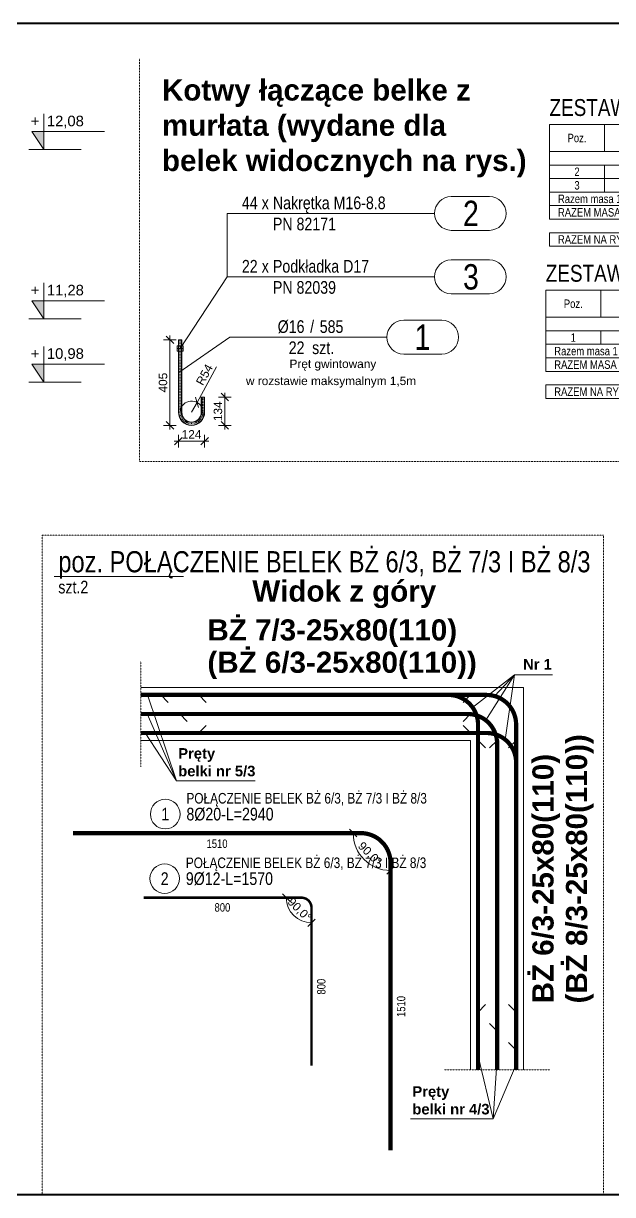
# Model space of a CAD drawing. Header units: millimetres. Extents: x 647 to 146539, y -131215 to 59.
# Drawn here: x 93985 to 96770, y -12172 to -6632 of the extents above; entities that cross this region are included whole.
import ezdxf
from ezdxf.enums import TextEntityAlignment as Align

# ---------------------------------------------------------------- set-up
doc = ezdxf.new("R2010")
doc.units = ezdxf.units.MM
doc.linetypes.add('DASHDOT', pattern=[1, 0.5, -0.25, 0, -0.25])
doc.linetypes.add('DASHED', pattern=[0.75, 0.5, -0.25])
doc.layers.get('Defpoints').update_dxf_attribs({"color": 2, "lineweight": 50})
for name, color, linetype, lineweight in [('e-cad_cienkie', 4, 'Continuous', 9), ('e-cad_opisy', 2, 'Continuous', 18), ('e-cad_prety_widok', 1, 'Continuous', 40), ('G-Bloki', 221, 'Continuous', 5), ('G-Cienka', 4, 'Continuous', 9), ('G-Elementy konstrukcyjne', 1, 'Continuous', 40), ('G-Kreskowanie', 9, 'Continuous', 5), ('G-Obrys', 3, 'Continuous', 20), ('G-Opisy', 2, 'Continuous', 18), ('G-Osie', 6, 'DASHDOT', 9), ('G-Podkład', 9, 'Continuous', 13), ('G-Przerywana', 8, 'DASHED', 15), ('G-Ramka', 5, 'Continuous', 40), ('G-Wymiary', 4, 'Continuous', 9)]:
    doc.layers.add(name, color=color, linetype=linetype, lineweight=lineweight)
doc.layers.add('e-cad_rzutnie', color=61, linetype='Continuous', lineweight=5, plot=False)
doc.styles.add('Arial-GG', font='arial.ttf')
doc.styles.add('e-cad_1', font='arial.ttf')
doc.styles.get("Standard").update_dxf_attribs({"font": 'arial.ttf'})
doc.dimstyles.new('e-cad_1_20_[mm]', dxfattribs={"dimscale": 20, "dimtxt": 2, "dimasz": 1.8, "dimexe": 1.5, "dimexo": 0, "dimgap": 0.6, "dimtad": 1, "dimdec": 1, "dimrnd": 1, "dimtxsty": 'Arial-GG', "dimblk": 'OBLIQUE', "dimcen": 0, "dimdle": 1, "dimclrd": 4, "dimclre": 4, "dimclrt": 7, "dimadec": 1, "dimazin": 0, "dimtfac": 1, "dimtdec": 1, "dimtix": 1, "dimtmove": 0, "dimatfit": 2, "dimfxl": 1.5, "dimfxlon": 1, "dimlwd": -1, "dimlwe": -1, "dimarcsym": 0})
doc.dimstyles.new('W-1 do 20-GG mm', dxfattribs={"dimscale": 20, "dimtxt": 2, "dimasz": 1.8, "dimexe": 1.5, "dimexo": 0, "dimgap": 0.6, "dimtad": 1, "dimdec": 1, "dimrnd": 1, "dimtxsty": 'Arial-GG', "dimblk": 'OBLIQUE', "dimcen": 0, "dimdle": 1, "dimclrd": 4, "dimclre": 4, "dimclrt": 7, "dimadec": 1, "dimazin": 0, "dimtfac": 1, "dimtdec": 1, "dimtix": 1, "dimtmove": 0, "dimatfit": 2, "dimfxl": 1.5, "dimfxlon": 1, "dimlwd": -1, "dimlwe": -1, "dimarcsym": 0})

# ---------------------------------------------------------------- blocks, each defined once
blk = doc.blocks.new('e-cad_ZelbetPozycja')
at = {"layer": 'e-cad_opisy', "ltscale": 0.04, "style": 'e-cad_1', "width": 0.8}
for tag, p, height in [('OPIS_1', (0, 1), 5), ('OPIS_2', (0, -4), 3), ('OPIS_3', (0, -6.5), 1.5)]:
    blk.add_attdef(tag, p, '', height=height, dxfattribs=at)
at = {"layer": 'e-cad_opisy', "ltscale": 0.04, "style": 'e-cad_1', "width": 0.8, "flags": 1}
for tag, p in [('POZYCJA', (0, -15)), ('ILOSC', (0, -20)), ('DODATEK', (0, -25))]:
    blk.add_attdef(tag, p, '', height=3, dxfattribs=at)
blk = doc.blocks.new('_Oblique')
at = {"color": 0, "linetype": 'ByBlock', "lineweight": -2}
blk.add_line((-0.5, -0.5), (0.5, 0.5), dxfattribs=at)
blk = doc.blocks.new('e-cad_ZelbetOpis_7')
blk.add_circle((5, 4.5), 3.5)
at = {"layer": 'e-cad_opisy', "style": 'e-cad_1', "width": 0.8}
blk.add_attdef('NR', text='', height=3, dxfattribs=at).set_placement((5, 3), align=Align.CENTER)
for tag, p in [('OPIS_1', (10, 3)), ('UWAGI', (10, -6))]:
    blk.add_attdef(tag, p, '', height=3, dxfattribs=at)
at = {"layer": 'e-cad_opisy', "style": 'e-cad_1', "width": 0.8, "flags": 1}
for tag, p in [('SREDNICA', (0, -15)), ('DLUGOSC', (0, -20)), ('SZT', (0, -25)), ('GATUNEK_STALI', (0, -30)), ('KLASA_STALI', (0, -35)), ('OPIS_2', (0, -40)), ('KOD', (0, -50)), ('HAK_1', (0, -55)), ('HAK_2', (0, -60)), ('A', (0, -65)), ('B', (0, -70)), ('C', (0, -75)), ('D', (0, -80)), ('E', (0, -85)), ('F', (0, -90)), ('R', (0, -95)), ('HAK_1_DLUGOSC', (0, -100)), ('HAK_2_DLUGOSC', (0, -105)), ('KIERUNEK', (0, -110))]:
    blk.add_attdef(tag, p, '', height=3, dxfattribs=at)
at = {"layer": 'e-cad_rzutnie', "style": 'e-cad_1', "width": 0.8}
blk.add_attdef('POZYCJA', (10, 7), '', height=2.5, dxfattribs=at)
blk = doc.blocks.new('*D745')
at = {"layer": 'Defpoints', "color": 0, "ltscale": 0.8, "transparency": 16777216}
for p in [(94220.2, -10462), (95580.2, -10462), (95567.3, -10550.3), (95720.2, -10602), (95720.2, -11962)]:
    blk.add_point(p, dxfattribs=at)
at = {"layer": 'G-Wymiary', "color": 4, "ltscale": 0.8, "transparency": 16777216}
blk.add_arc((95720.2, -10462), 176.6, 180, 270, dxfattribs=at)
at = {"layer": 'G-Wymiary', "color": 4, "ltscale": 0.8, "transparency": 16777216, "xscale": 36, "yscale": 36, "zscale": 36, "rotation": 89.9999999999998}
blk.add_blockref('_Oblique', (95543.6, -10462), dxfattribs=at)
at = {"layer": 'G-Wymiary', "color": 4, "ltscale": 0.8, "transparency": 16777216, "xscale": 36, "yscale": 36, "zscale": 36}
blk.add_blockref('_Oblique', (95720.2, -10638.6), dxfattribs=at)
at = {"layer": 'G-Wymiary', "color": 7, "ltscale": 0.8, "transparency": 16777216, "insert": (95620.9, -10561.4), "char_height": 40, "attachment_point": 5, "rotation": 315, "style": 'Arial-GG'}
blk.add_mtext('90,0°', dxfattribs=at)
blk = doc.blocks.new('*D746')
at = {"layer": 'Defpoints', "color": 0, "ltscale": 0.8, "transparency": 16777216}
for p in [(94552.8, -10767.2), (95298.8, -10767.2), (95243.7, -10826.8), (95346.8, -10815.2), (95346.8, -11561.2)]:
    blk.add_point(p, dxfattribs=at)
at = {"layer": 'G-Wymiary', "color": 4, "ltscale": 0.8, "transparency": 16777216}
blk.add_arc((95346.8, -10767.2), 119, 180, 270, dxfattribs=at)
at = {"layer": 'G-Wymiary', "color": 4, "ltscale": 0.8, "transparency": 16777216, "xscale": 36, "yscale": 36, "zscale": 36, "rotation": 90.00000000000112}
blk.add_blockref('_Oblique', (95227.8, -10767.2), dxfattribs=at)
at = {"layer": 'G-Wymiary', "color": 4, "ltscale": 0.8, "transparency": 16777216, "xscale": 36, "yscale": 36, "zscale": 36}
blk.add_blockref('_Oblique', (95346.8, -10886.3), dxfattribs=at)
at = {"layer": 'G-Wymiary', "color": 7, "ltscale": 0.8, "transparency": 16777216, "insert": (95288.1, -10825.9), "char_height": 40, "attachment_point": 5, "rotation": 315, "style": 'Arial-GG'}
blk.add_mtext('90,0°', dxfattribs=at)
blk = doc.blocks.new('*D803')
at = {"layer": 'Defpoints', "color": 0, "ltscale": 0.8, "transparency": 16777216}
for p in [(94779.8, -8471.4), (94805.6, -8424.5)]:
    blk.add_point(p, dxfattribs=at)
at = {"layer": 'G-Cienka', "color": 4, "ltscale": 0.8, "transparency": 16777216}
for p in [(94897.8, -8256.8), (94779.8, -8471.4)]:
    blk.add_line(p, (94805.6, -8424.5), dxfattribs=at)
blk.add_arc((94779.8, -8471.4), 53.5, 29.0603, 180, dxfattribs=at)
at = {"layer": 'G-Cienka', "color": 4, "ltscale": 0.8, "transparency": 16777216, "xscale": 36, "yscale": 36, "zscale": 36, "rotation": 241.1856491208329}
blk.add_blockref('_Oblique', (94805.6, -8424.5), dxfattribs=at)
at = {"layer": 'G-Cienka', "color": 7, "ltscale": 0.8, "transparency": 16777216, "insert": (94840.7, -8293.5), "char_height": 40, "attachment_point": 5, "rotation": 61.1856, "style": 'Arial-GG'}
blk.add_mtext('R54', dxfattribs=at)
blk = doc.blocks.new('*D804')
at = {"layer": 'Defpoints', "color": 0, "ltscale": 0.8, "transparency": 16777216}
for p in [(94717.8, -8128.4), (94677.4, -8533.4), (94779.8, -8533.4)]:
    blk.add_point(p, dxfattribs=at)
at = {"layer": 'G-Wymiary', "color": 4, "ltscale": 0.8, "transparency": 16777216}
for p, q in [((94707.4, -8128.4), (94647.4, -8128.4)), ((94677.4, -8108.4), (94677.4, -8553.4)), ((94707.4, -8533.4), (94647.4, -8533.4))]:
    blk.add_line(p, q, dxfattribs=at)
at = {"layer": 'G-Wymiary', "color": 4, "ltscale": 0.8, "transparency": 16777216, "xscale": 36, "yscale": 36, "zscale": 36}
for p, rotation in [((94677.4, -8128.4), 90), ((94677.4, -8533.4), 270)]:
    blk.add_blockref('_Oblique', p, dxfattribs=dict(at, rotation=rotation))
at = {"layer": 'G-Wymiary', "color": 7, "ltscale": 0.8, "transparency": 16777216, "insert": (94645, -8330.9), "char_height": 40, "attachment_point": 5, "rotation": 90, "style": 'Arial-GG'}
blk.add_mtext('405', dxfattribs=at)
blk = doc.blocks.new('*D805')
at = {"layer": 'Defpoints', "color": 0, "ltscale": 0.8, "transparency": 16777216}
for p in [(94841.8, -8399.4), (94779.8, -8533.4), (94937.1, -8533.4)]:
    blk.add_point(p, dxfattribs=at)
at = {"layer": 'G-Wymiary', "color": 4, "ltscale": 0.8, "transparency": 16777216}
for p, q in [((94907.1, -8399.4), (94967.1, -8399.4)), ((94937.1, -8379.4), (94937.1, -8553.4)), ((94907.1, -8533.4), (94967.1, -8533.4))]:
    blk.add_line(p, q, dxfattribs=at)
at = {"layer": 'G-Wymiary', "color": 4, "ltscale": 0.8, "transparency": 16777216, "xscale": 36, "yscale": 36, "zscale": 36}
for p, rotation in [((94937.1, -8399.4), 90), ((94937.1, -8533.4), 270)]:
    blk.add_blockref('_Oblique', p, dxfattribs=dict(at, rotation=rotation))
at = {"layer": 'G-Wymiary', "color": 7, "ltscale": 0.8, "transparency": 16777216, "insert": (94904.7, -8466.4), "char_height": 40, "attachment_point": 5, "rotation": 90, "style": 'Arial-GG'}
blk.add_mtext('134', dxfattribs=at)
blk = doc.blocks.new('*D806')
at = {"layer": 'Defpoints', "color": 0, "ltscale": 0.8, "transparency": 16777216}
for p in [(94717.8, -8440.8), (94841.8, -8440.8), (94841.8, -8607.7)]:
    blk.add_point(p, dxfattribs=at)
at = {"layer": 'G-Wymiary', "color": 4, "ltscale": 0.8, "transparency": 16777216}
for p, q in [((94717.8, -8577.7), (94717.8, -8637.7)), ((94841.8, -8577.7), (94841.8, -8637.7)), ((94697.8, -8607.7), (94861.8, -8607.7))]:
    blk.add_line(p, q, dxfattribs=at)
at = {"layer": 'G-Wymiary', "color": 4, "ltscale": 0.8, "transparency": 16777216, "xscale": 36, "yscale": 36, "zscale": 36, "rotation": 180}
blk.add_blockref('_Oblique', (94717.8, -8607.7), dxfattribs=at)
at = {"layer": 'G-Wymiary', "color": 4, "ltscale": 0.8, "transparency": 16777216, "xscale": 36, "yscale": 36, "zscale": 36}
blk.add_blockref('_Oblique', (94841.8, -8607.7), dxfattribs=at)
at = {"layer": 'G-Wymiary', "color": 7, "ltscale": 0.8, "transparency": 16777216, "insert": (94779.8, -8575.7), "char_height": 40, "attachment_point": 5, "style": 'Arial-GG'}
blk.add_mtext('124', dxfattribs=at)
blk = doc.blocks.new('e-cad_StalOpis_1')
at = {"layer": 'e-cad_opisy', "ltscale": 0.04, "style": 'e-cad_1', "width": 0.8}
for tag, p in [('PROFIL', (27, 1)), ('ILOSC', (27, -4))]:
    blk.add_attdef(tag, text='', height=3, dxfattribs=at).set_placement(p, align=Align.RIGHT)
blk.add_attdef('s_1', text='', height=3, dxfattribs=at).set_placement((28.8, 1), align=Align.CENTER)
for tag, p in [('DLUGOSC', (30.6, 1)), ('s_2', (28.8, -4))]:
    blk.add_attdef(tag, p, '', height=3, dxfattribs=at)
at = {"layer": 'e-cad_opisy', "color": 2, "ltscale": 0.04, "style": 'e-cad_1', "width": 0.8}
blk.add_attdef('NR', text='', height=6, dxfattribs=at).set_placement((54.9, -3), align=Align.CENTER)
at = {"layer": 'e-cad_opisy', "ltscale": 0.04, "style": 'e-cad_1', "width": 0.8, "flags": 1}
for tag, p in [('MASA', (0, -15)), ('OBWOD', (0, -20)), ('GATUNEK_STALI', (0, -25))]:
    blk.add_attdef(tag, p, '', height=3, dxfattribs=at)
at = {"layer": 'e-cad_rzutnie', "ltscale": 0.04, "style": 'e-cad_1', "width": 0.8}
blk.add_attdef('POZYCJA', (30.6, 5), '', height=2.5, dxfattribs=at)
blk = doc.blocks.new('e-cad_StalSruba_1')
at = {"layer": 'e-cad_opisy', "ltscale": 0.04, "style": 'e-cad_1', "width": 0.8}
blk.add_attdef('ILOSC', text='', height=3, dxfattribs=at).set_placement((7.2, 1), align=Align.RIGHT)
blk.add_attdef('s_1', text='', height=3, dxfattribs=at).set_placement((9, 1), align=Align.CENTER)
for tag, p in [('NAZWA', (10.8, 1)), ('NORMA', (10.8, -4))]:
    blk.add_attdef(tag, p, '', height=3, dxfattribs=at)
at = {"layer": 'e-cad_opisy', "color": 2, "ltscale": 0.04, "style": 'e-cad_1', "width": 0.8}
blk.add_attdef('NR', text='', height=6, dxfattribs=at).set_placement((57.6, -3), align=Align.CENTER)
at = {"layer": 'e-cad_opisy', "ltscale": 0.04, "style": 'e-cad_1', "width": 0.8, "flags": 1}
blk.add_attdef('MASA', (1.8, -15), '', height=3, dxfattribs=at)
at = {"layer": 'e-cad_rzutnie', "ltscale": 0.04, "style": 'e-cad_1', "width": 0.8}
blk.add_attdef('POZYCJA', (10.8, 5), '', height=2.5, dxfattribs=at)

msp = doc.modelspace()

# ---------------------------------------------------------------- hatches: boundary and pattern name
at = {"layer": 'G-Kreskowanie', "ltscale": 0.8}
for points in [[(94082, -7143.77), (94025.56, -7143.77), (94082, -7228.43)], [(94082, -7943.77), (94025.56, -7943.77), (94082, -8028.43)], [(94082, -8243.91), (94025.56, -8243.91), (94082, -8328.57)]]:
    msp.add_hatch(color=256, dxfattribs=at).paths.add_polyline_path(points)

# ---------------------------------------------------------------- linework, layer by layer
at = {"layer": 'e-cad_cienkie', "ltscale": 0.8}
for points in [[(96471.69, -7237.58), (96731.69, -7237.58), (96731.69, -7109.58), (96471.69, -7109.58)], [(96731.69, -7237.58), (97231.69, -7237.58), (97231.69, -7109.58), (96731.69, -7109.58)], [(96471.69, -7301.58), (98271.69, -7301.58), (98271.69, -7237.58), (96471.69, -7237.58)], [(96471.69, -7365.58), (96731.69, -7365.58), (96731.69, -7301.58), (96471.69, -7301.58)], [(96731.69, -7365.58), (97231.69, -7365.58), (97231.69, -7301.58), (96731.69, -7301.58)], [(96471.69, -7429.58), (96731.69, -7429.58), (96731.69, -7365.58), (96471.69, -7365.58)], [(96731.69, -7429.58), (97231.69, -7429.58), (97231.69, -7365.58), (96731.69, -7365.58)], [(96471.69, -7493.58), (97491.69, -7493.58), (97491.69, -7429.58), (96471.69, -7429.58)], [(96471.69, -7557.58), (97491.69, -7557.58), (97491.69, -7493.58), (96471.69, -7493.58)], [(96471.69, -7685.58), (97491.69, -7685.58), (97491.69, -7621.58), (96471.69, -7621.58)], [(96454.08, -8021.68), (96714.08, -8021.68), (96714.08, -7893.68), (96454.08, -7893.68)], [(96714.08, -8021.68), (97214.08, -8021.68), (97214.08, -7893.68), (96714.08, -7893.68)], [(96454.08, -8085.68), (99034.08, -8085.68), (99034.08, -8021.68), (96454.08, -8021.68)], [(96454.08, -8149.68), (96714.08, -8149.68), (96714.08, -8085.68), (96454.08, -8085.68)], [(96714.08, -8149.68), (97214.08, -8149.68), (97214.08, -8085.68), (96714.08, -8085.68)], [(96454.08, -8213.68), (97994.08, -8213.68), (97994.08, -8149.68), (96454.08, -8149.68)], [(96454.08, -8277.68), (97994.08, -8277.68), (97994.08, -8213.68), (96454.08, -8213.68)], [(96454.08, -8405.68), (97994.08, -8405.68), (97994.08, -8341.68), (96454.08, -8341.68)]]:
    msp.add_lwpolyline(points, close=True, dxfattribs=at)
for points in [[(96007.51, -7610.53), (96187.51, -7610.53, 0.9913112), (96187.51, -7450.53), (96007.51, -7450.53, 0.9913112), (96007.51, -7610.53)], [(96007.51, -7910.53), (96187.51, -7910.53, 0.9913112), (96187.51, -7750.53), (96007.51, -7750.53, 0.9913112), (96007.51, -7910.53)]]:
    msp.add_lwpolyline(points, format="xyb", dxfattribs=at)
for points in [[(94948.31, -7830.53), (94948.31, -7530.53), (95927.51, -7530.53)], [(94726.26, -8169.27), (94948.31, -7830.53), (95927.51, -7830.53)]]:
    msp.add_lwpolyline(points, dxfattribs=at)
at = {"layer": 'e-cad_cienkie', "ltscale": 2}
msp.add_lwpolyline([(95782.44, -8195.92), (95962.44, -8195.92, 0.9913112), (95962.44, -8035.92), (95782.44, -8035.92, 0.9913112), (95782.44, -8195.92)], format="xyb", dxfattribs=at)
msp.add_lwpolyline([(94719.76, -8282.99), (94961.41, -8115.92), (95702.44, -8115.92)], dxfattribs=at)
at = {"layer": 'e-cad_prety_widok', "ltscale": 0.8, "const_width": 20}
msp.add_lwpolyline([(94220.23, -10462.02), (95580.23, -10462.02, -0.4142136), (95720.23, -10602.02), (95720.23, -11962.02)], format="xyb", dxfattribs=at)
at = {"layer": 'e-cad_prety_widok', "ltscale": 0.8}
msp.add_lwpolyline([(94552.82, -10767.25, 12, 12, 0), (95298.82, -10767.25, 12, 12, -0.4142136), (95346.82, -10815.25, 12, 12, 0), (95346.82, -11561.25, 0, 0, 0)], format="xyseb", dxfattribs=at)
at = {"layer": 'G-Elementy konstrukcyjne', "ltscale": 0.8, "const_width": 20}
for points in [[(94633.97, -9808.23), (95993.97, -9808.23, -0.4142136), (96133.97, -9948.23), (96133.97, -11308.23)], [(94813.97, -9808.23), (96173.97, -9808.23, -0.4142136), (96313.97, -9948.23), (96313.97, -11308.23)], [(94723.97, -9898.23), (96083.97, -9898.23, -0.4142136), (96223.97, -10038.23), (96223.97, -11398.23)], [(94813.97, -9988.23), (96173.97, -9988.23, -0.4142136), (96313.97, -10128.23), (96313.97, -11488.23)]]:
    msp.add_lwpolyline(points, format="xyb", dxfattribs=at)
at = {"layer": 'G-Obrys', "ltscale": 0.8}
for p, q in [((96348.97, -9773.23), (94540.22, -9773.23)), ((96348.97, -9773.23), (96348.97, -11581.97)), ((94633.97, -9808.23), (94669.32, -9843.58)), ((94813.97, -9808.23), (94849.33, -9843.59)), ((96098.97, -9808.23), (96063.61, -9843.59)), ((94723.97, -9898.23), (94759.32, -9933.59)), ((96098.97, -9898.23), (96063.61, -9933.59)), ((94813.97, -9988.23), (94849.32, -9952.87)), ((96098.97, -9988.22), (96063.61, -9952.87)), ((96098.97, -10023.23), (94540.22, -10023.23)), ((96098.97, -10023.23), (96098.97, -11581.97)), ((96133.97, -10023.23), (96169.33, -10058.58)), ((96223.96, -10023.23), (96188.61, -10058.58)), ((96313.96, -10023.23), (96278.61, -10058.58)), ((96133.97, -11308.23), (96169.32, -11272.87)), ((96313.97, -11308.23), (96278.61, -11272.87)), ((96223.96, -11398.23), (96188.61, -11362.87)), ((96313.97, -11488.23), (96278.61, -11452.87))]:
    msp.add_line(p, q, dxfattribs=at)
at = {"layer": 'G-Opisy'}
for p, q in [((94082, -7059.1), (94082, -7228.43)), ((94082, -7228.43), (94025.56, -7143.77)), ((94025.56, -7143.77), (94368.39, -7143.77)), ((94011.45, -7228.43), (94258.38, -7228.43)), ((94082, -7859.1), (94082, -8028.43)), ((94082, -8028.43), (94025.56, -7943.77)), ((94025.56, -7943.77), (94368.39, -7943.77)), ((94011.45, -8028.43), (94258.38, -8028.43)), ((94082, -8159.24), (94082, -8328.57)), ((94082, -8328.57), (94025.56, -8243.91)), ((94025.56, -8243.91), (94368.39, -8243.91)), ((94011.45, -8328.57), (94258.38, -8328.57)), ((96305.91, -9713.75), (96108.15, -9867.22)), ((96305.91, -9713.75), (96170.77, -9928.39)), ((96305.91, -9713.75), (96211.38, -9813.32)), ((96305.91, -9713.75), (96262.75, -10019.98)), ((96305.91, -9713.75), (96486.43, -9713.75)), ((94708.24, -10214.06), (94572.03, -9808.23)), ((94708.24, -10214.06), (94569.66, -9898.23)), ((94708.24, -10214.06), (94561.11, -9988.23)), ((94708.24, -10214.06), (95081.17, -10214.06)), ((96205.31, -11813.47), (96133.96, -11517.36)), ((96205.31, -11813.47), (96223.96, -11525)), ((96205.31, -11813.47), (96313.96, -11556.05)), ((95814.73, -11813.47), (96205.31, -11813.47))]:
    msp.add_line(p, q, dxfattribs=at)
at = {"layer": 'G-Osie', "ltscale": 0.2}
msp.add_lwpolyline([(94726.26, -8128.4), (94726.26, -8471.4, 0.4142136), (94779.76, -8524.9, 0.4142136), (94833.27, -8471.4), (94833.27, -8399.4)], format="xyb", dxfattribs=at)
at = {"layer": 'G-Podkład', "ltscale": 50}
for p, q in [((94712.41, -8158.27), (94712.41, -8167.27)), ((94712.41, -8171.27), (94712.41, -8180.27)), ((94736.64, -8156.27), (94715.87, -8156.27)), ((94736.64, -8169.27), (94715.87, -8169.27)), ((94736.64, -8169.27), (94715.87, -8169.27)), ((94719.33, -8169.27), (94715.87, -8169.27)), ((94736.64, -8182.27), (94715.87, -8182.27)), ((94719.33, -8182.27), (94715.87, -8182.27)), ((94719.33, -8158.27), (94719.33, -8167.27)), ((94719.33, -8169.27), (94733.18, -8169.27)), ((94719.33, -8171.27), (94719.33, -8180.27)), ((94719.33, -8182.27), (94733.18, -8182.27)), ((94733.18, -8158.27), (94733.18, -8167.27)), ((94736.64, -8169.27), (94733.18, -8169.27)), ((94733.18, -8171.27), (94733.18, -8180.27)), ((94736.64, -8182.27), (94733.18, -8182.27)), ((94740.11, -8158.27), (94740.11, -8167.27)), ((94740.11, -8171.27), (94740.11, -8180.27))]:
    msp.add_line(p, q, dxfattribs=at)
for points in [[(94717.76, -8471.4), (94717.76, -8128.4), (94733.76, -8128.4), (94733.76, -8471.4)], [(94719.76, -8471.4), (94719.76, -8128.4), (94731.76, -8128.4), (94731.76, -8471.4)], [(94825.76, -8471.4), (94825.76, -8399.4), (94841.76, -8399.4), (94841.76, -8471.4)], [(94827.76, -8471.4), (94827.76, -8399.4), (94839.76, -8399.4), (94839.76, -8471.4)]]:
    msp.add_lwpolyline(points, dxfattribs=at)
for centre, radius, start, end in [((94715.87, -8160.27), 4, 29.97705, 150.02295), ((94715.87, -8165.27), 4, 209.97705, 330.02295), ((94715.87, -8173.27), 4, 29.97705, 150.02295), ((94715.87, -8178.27), 4, 209.97705, 330.02295), ((94726.26, -8169.26), 12.99, 57.78165, 122.21835), ((94726.26, -8156.28), 12.99, 237.78165, 302.21835), ((94726.26, -8182.26), 12.99, 57.78165, 122.21835), ((94726.26, -8169.28), 12.99, 237.78165, 302.21835), ((94736.64, -8160.27), 4, 29.97705, 150.02295), ((94733.18, -8158.27), 0, 270, 25.5633), ((94736.64, -8165.27), 4, 209.97705, 330.02295), ((94733.18, -8167.27), 0, 334.4367, 90), ((94736.64, -8173.27), 4, 29.97705, 150.02295), ((94733.18, -8171.27), 0, 270, 25.5633), ((94736.64, -8178.27), 4, 209.97705, 330.02295), ((94733.18, -8180.27), 0, 334.4367, 90), ((94779.76, -8471.4), 62, 180, 0), ((94779.76, -8471.4), 60, 180, 0), ((94779.76, -8471.4), 48, 180, 0), ((94779.76, -8471.4), 46, 180, 0)]:
    msp.add_arc(centre, radius, start, end, dxfattribs=at)
at = {"layer": 'G-Przerywana', "ltscale": 0.05}
for p, q in [((94533.31, -8704.41), (94533.31, -6797.35)), ((99800.81, -8704.41), (94533.31, -8704.41))]:
    msp.add_line(p, q, dxfattribs=at)
at = {"layer": 'G-Przerywana', "ltscale": 0.02}
for p, q in [((94540.22, -10148.23), (94540.22, -9648.23)), ((96473.97, -11581.97), (95973.97, -11581.97))]:
    msp.add_line(p, q, dxfattribs=at)
at = {"layer": 'G-Przerywana', "ltscale": 0.05}
msp.add_lwpolyline([(94074.08, -9052.31), (96727.39, -9052.31), (96727.39, -12171.74), (94074.08, -12171.74)], close=True, dxfattribs=at)
at = {"layer": 'G-Przerywana', "ltscale": 0.05, "const_width": 20}
for points in [[(94540.22, -9808.23), (96098.97, -9808.23)], [(94540.22, -9898.23), (96098.97, -9898.23)], [(94540.22, -9988.23), (96098.97, -9988.23)], [(96133.96, -11581.97), (96133.96, -10023.23)], [(96223.96, -11581.97), (96223.96, -10023.23)], [(96313.96, -11581.97), (96313.96, -10023.23)]]:
    msp.add_lwpolyline(points, dxfattribs=at)
at = {"layer": 'G-Ramka', "color": 5}
msp.add_lwpolyline([(59757.36, -6631.74), (59757.36, -12171.74), (101638.55, -12171.74), (101638.55, -6631.74)], close=True, dxfattribs=at)

# ---------------------------------------------------------------- block references
at = {"layer": 'G-Bloki', "ltscale": 0.8}
ref = msp.add_blockref('e-cad_StalSruba_1', (94948.31, -7530.53), dxfattribs=dict(at, xscale=20, yscale=20, zscale=20))
ref.add_attrib('NR', '2', dxfattribs={"layer": 'e-cad_opisy', "color": 5, "ltscale": 0.04, "height": 120, "style": 'e-cad_1', "width": 0.8}).set_placement((96100.31, -7590.53), align=Align.CENTER)
ref.add_attrib('ILOSC', '44', dxfattribs={"layer": 'e-cad_opisy', "ltscale": 0.04, "height": 60, "style": 'e-cad_1', "width": 0.8}).set_placement((95092.31, -7510.53), align=Align.RIGHT)
ref.add_attrib('NAZWA', 'Nakrętka M16-8.8', (95164.31, -7510.53), dxfattribs={"layer": 'e-cad_opisy', "ltscale": 0.04, "height": 60, "style": 'e-cad_1', "width": 0.8})
ref.add_attrib('NORMA', 'PN 82171', (95164.31, -7610.53), dxfattribs={"layer": 'e-cad_opisy', "ltscale": 0.04, "height": 60, "style": 'e-cad_1', "width": 0.8})
ref.add_attrib('s_1', 'x', dxfattribs={"layer": 'e-cad_opisy', "ltscale": 0.04, "height": 60, "style": 'e-cad_1', "width": 0.8}).set_placement((95128.31, -7510.53), align=Align.CENTER)
ref = msp.add_blockref('e-cad_StalSruba_1', (94948.31, -7830.53), dxfattribs=dict(at, xscale=20, yscale=20, zscale=20))
ref.add_attrib('NR', '3', dxfattribs={"layer": 'e-cad_opisy', "color": 5, "ltscale": 0.04, "height": 120, "style": 'e-cad_1', "width": 0.8}).set_placement((96100.31, -7890.53), align=Align.CENTER)
ref.add_attrib('ILOSC', '22', dxfattribs={"layer": 'e-cad_opisy', "ltscale": 0.04, "height": 60, "style": 'e-cad_1', "width": 0.8}).set_placement((95092.31, -7810.53), align=Align.RIGHT)
ref.add_attrib('NAZWA', 'Podkładka D17', (95164.31, -7810.53), dxfattribs={"layer": 'e-cad_opisy', "ltscale": 0.04, "height": 60, "style": 'e-cad_1', "width": 0.8})
ref.add_attrib('NORMA', 'PN 82039', (95164.31, -7910.53), dxfattribs={"layer": 'e-cad_opisy', "ltscale": 0.04, "height": 60, "style": 'e-cad_1', "width": 0.8})
ref.add_attrib('s_1', 'x', dxfattribs={"layer": 'e-cad_opisy', "ltscale": 0.04, "height": 60, "style": 'e-cad_1', "width": 0.8}).set_placement((95128.31, -7810.53), align=Align.CENTER)
at = {"layer": 'G-Bloki', "ltscale": 2}
ref = msp.add_blockref('e-cad_StalOpis_1', (94773.64, -8115.92), dxfattribs=dict(at, xscale=20, yscale=20, zscale=20))
ref.add_attrib('NR', '1', dxfattribs={"layer": 'e-cad_opisy', "color": 5, "ltscale": 0.04, "height": 120, "style": 'e-cad_1', "width": 0.8}).set_placement((95871.64, -8175.92), align=Align.CENTER)
ref.add_attrib('PROFIL', '%%c16', dxfattribs={"layer": 'e-cad_opisy', "ltscale": 0.04, "height": 60, "style": 'e-cad_1', "width": 0.8}).set_placement((95313.64, -8095.92), align=Align.RIGHT)
ref.add_attrib('DLUGOSC', '585', (95385.64, -8095.92), dxfattribs={"layer": 'e-cad_opisy', "ltscale": 0.04, "height": 60, "style": 'e-cad_1', "width": 0.8})
ref.add_attrib('ILOSC', '22', dxfattribs={"layer": 'e-cad_opisy', "ltscale": 0.04, "height": 60, "style": 'e-cad_1', "width": 0.8}).set_placement((95313.64, -8195.92), align=Align.RIGHT)
ref.add_attrib('s_1', '/', dxfattribs={"layer": 'e-cad_opisy', "ltscale": 0.04, "height": 60, "style": 'e-cad_1', "width": 0.8}).set_placement((95349.64, -8095.92), align=Align.CENTER)
ref.add_attrib('s_2', 'szt.', (95349.64, -8195.92), dxfattribs={"layer": 'e-cad_opisy', "ltscale": 0.04, "height": 60, "style": 'e-cad_1', "width": 0.8})
at = {"layer": 'G-Bloki', "linetype": 'Continuous', "ltscale": 0.8, "xscale": 20, "yscale": 20, "zscale": 20}
msp.add_blockref('e-cad_ZelbetPozycja', (94150.1, -9248.09), dxfattribs=at).add_auto_attribs({'OPIS_1': 'poz. POŁĄCZENIE BELEK BŻ 6/3, BŻ 7/3 I BŻ 8/3', 'OPIS_2': 'szt.2'})
at = {"layer": 'G-Bloki', "ltscale": 0.8, "xscale": 20, "yscale": 20, "zscale": 20}
for p, values in [((94555.66, -10462.02), {'OPIS_1': '8%%c20-L=2940', 'NR': '1', 'POZYCJA': 'POŁĄCZENIE BELEK BŻ 6/3, BŻ 7/3 I BŻ 8/3'}), ((94552.82, -10767.25), {'OPIS_1': '9%%c12-L=1570', 'NR': '2', 'POZYCJA': 'POŁĄCZENIE BELEK BŻ 6/3, BŻ 7/3 I BŻ 8/3'})]:
    msp.add_blockref('e-cad_ZelbetOpis_7', p, dxfattribs=at).add_auto_attribs(values)

# ---------------------------------------------------------------- texts
at = {"layer": 'e-cad_opisy', "ltscale": 0.8, "style": 'e-cad_1', "width": 0.8}
for s, height, p in [('ZESTAWIENIE ŚRUB', 80, (96471.69, -7069.58)), ('Razem masa 1 elementu', 40, (96511.69, -7481.58)), ('RAZEM MASA 1 ELEMENTU(ÓW)', 40, (96511.69, -7545.58)), ('RAZEM NA RYSUNKU', 40, (96511.69, -7673.58)), ('ZESTAWIENIE STALI - KSZTAŁTOWNIKI', 80, (96454.08, -7853.68)), ('Razem masa 1 elementu', 40, (96494.08, -8201.68)), ('RAZEM MASA 1 ELEMENTU(ÓW)', 40, (96494.08, -8265.68)), ('RAZEM NA RYSUNKU', 40, (96494.08, -8393.68))]:
    msp.add_text(s, height=height, dxfattribs=at).set_placement(p)
for s, p in [('Poz.', (96601.69, -7193.58)), ('2', (96601.69, -7353.58)), ('3', (96601.69, -7417.58)), ('Poz.', (96584.08, -7977.68)), ('1', (96584.08, -8137.68))]:
    msp.add_text(s, height=40, dxfattribs=at).set_placement(p, align=Align.CENTER)
at = {"layer": 'e-cad_opisy', "ltscale": 0.8, "style": 'e-cad_1'}
for s, p in [('Pręt gwintowany', (95242.84, -8262.05)), ('w rozstawie maksymalnym 1,5m', (95037.05, -8342.53))]:
    msp.add_text(s, height=40, dxfattribs=at).set_placement(p)
at = {"layer": 'e-cad_opisy', "ltscale": 0.8, "style": 'e-cad_1', "width": 0.8}
for s, p in [('1510', (94900.23, -10512.02)), ('800', (94925.82, -10813.25))]:
    msp.add_text(s, height=40, dxfattribs=at).set_placement(p, align=Align.MIDDLE_CENTER)
for s, p in [('800', (95392.82, -11188.25)), ('1510', (95770.23, -11282.02))]:
    msp.add_text(s, height=40, rotation=90, dxfattribs=at).set_placement(p, align=Align.MIDDLE_CENTER)
at = {"layer": 'G-Opisy', "attachment_point": 1}
for s, insert, char_height in [('{\\fArial|b1|i0|c0|p0;Kotwy łączące belke z\\Pmurłata (wydane dla\\Pbelek widocznych na rys.)}', (94640.1, -6896.64), 100), ('{\\fArial|i0|b0;+}', (94019.94, -7068.27), 50), ('{\\fArial|b0|i0|c0|p0;12,08}', (94096.11, -7068.27), 50), ('{\\fArial|i0|b0;+}', (94019.94, -7868.27), 50), ('{\\fArial|b0|i0|c0|p0;11,28}', (94096.11, -7868.27), 50), ('{\\fArial|i0|b0;+}', (94019.94, -8168.4), 50), ('{\\fArial|b0|i0|c0|p0;10,98}', (94096.11, -8168.4), 50), ('{\\fArial|b1|i0|c0|p0;Widok z góry}', (95067.01, -9266.88), 100), ('{\\fArial|b1|i0|c0|p0;BŻ 7/3-25x80(110)}', (94854.93, -9450.75), 100), ('{\\fArial|b1|i0|c0|p0;(BŻ 6/3-25x80(110))}', (94854.93, -9603.49), 100), ('{\\fArial|b1|i0|c0|p0;Nr 1}', (96346.99, -9638.24), 50), ('{\\fArial|b1|i0|c0|p0;Pręty\\Pbelki nr 5/3}', (94716.74, -10059.86), 50), ('{\\fArial|b1|i0|c0|p0;Pręty\\Pbelki nr 4/3}', (95823.42, -11659.27), 50)]:
    msp.add_mtext(s, dxfattribs=dict(at, insert=insert, char_height=char_height))
at = {"layer": 'G-Opisy', "char_height": 100, "attachment_point": 7, "rotation": 90}
for s, insert in [('{\\fArial|b1|i0|c0|p0;(BŻ 8/3-25x80(110))}', (96679.66, -11267.26)), ('{\\fArial|b1|i0|c0|p0;BŻ 6/3-25x80(110)}', (96520.97, -11267.26))]:
    msp.add_mtext(s, dxfattribs=dict(at, insert=insert))

# ---------------------------------------------------------------- dimensions: what is measured, and where the dimension line sits
at = {"layer": 'G-Cienka', "ltscale": 0.8}
dim = msp.add_radius_dim(center=(94779.76, -8471.4), mpoint=(94805.55, -8424.52), dimstyle='W-1 do 20-GG mm', override={"dimtmove": 1}, dxfattribs=at)
dim.commit()
dim.dimension.update_dxf_attribs({"geometry": '*D803', "text_midpoint": (94840.69, -8293.53)})
at = {"layer": 'G-Wymiary', "ltscale": 0.8}
for base, p1, picture, middle in [((94677.4, -8533.4), (94717.76, -8128.4), '*D804', (94644.98, -8330.9)), ((94937.14, -8533.4), (94841.76, -8399.4), '*D805', (94904.7, -8466.4))]:
    dim = msp.add_linear_dim(base=base, p1=p1, p2=(94779.76, -8533.4), angle=90, dimstyle='W-1 do 20-GG mm', dxfattribs=at)
    dim.commit()
    dim.dimension.update_dxf_attribs({"geometry": picture, "text_midpoint": middle})
dim = msp.add_linear_dim(base=(94841.76, -8607.73), p1=(94717.76, -8440.77), p2=(94841.76, -8440.77), dimstyle='W-1 do 20-GG mm', dxfattribs=at)
dim.commit()
dim.dimension.update_dxf_attribs({"geometry": '*D806', "text_midpoint": (94779.76, -8575.65)})
for base, line1, line2, picture, middle in [((95567.3, -10550.32), ((95720.23, -10602.02), (95720.23, -11962.02)), ((94220.23, -10462.02), (95580.23, -10462.02)), '*D745', (95620.85, -10561.41)), ((95243.73, -10826.76), ((95346.82, -10815.25), (95346.82, -11561.25)), ((94552.82, -10767.25), (95298.82, -10767.25)), '*D746', (95288.13, -10825.93))]:
    dim = msp.add_angular_dim_2l(base=base, line1=line1, line2=line2, dimstyle='e-cad_1_20_[mm]', dxfattribs=at)
    dim.commit()
    dim.dimension.update_dxf_attribs({"geometry": picture, "text_midpoint": middle})

# ---------------------------------------------------------------- leaders
at = {"layer": 'e-cad_cienkie', "linetype": 'Continuous', "ltscale": 0.8, "has_arrowhead": 0}
msp.add_leader([(94130.1, -9248.09), (94741.61, -9248.09)], dimstyle='e-cad_1_20_[mm]', dxfattribs=at)

doc.saveas('drawing.dxf')
